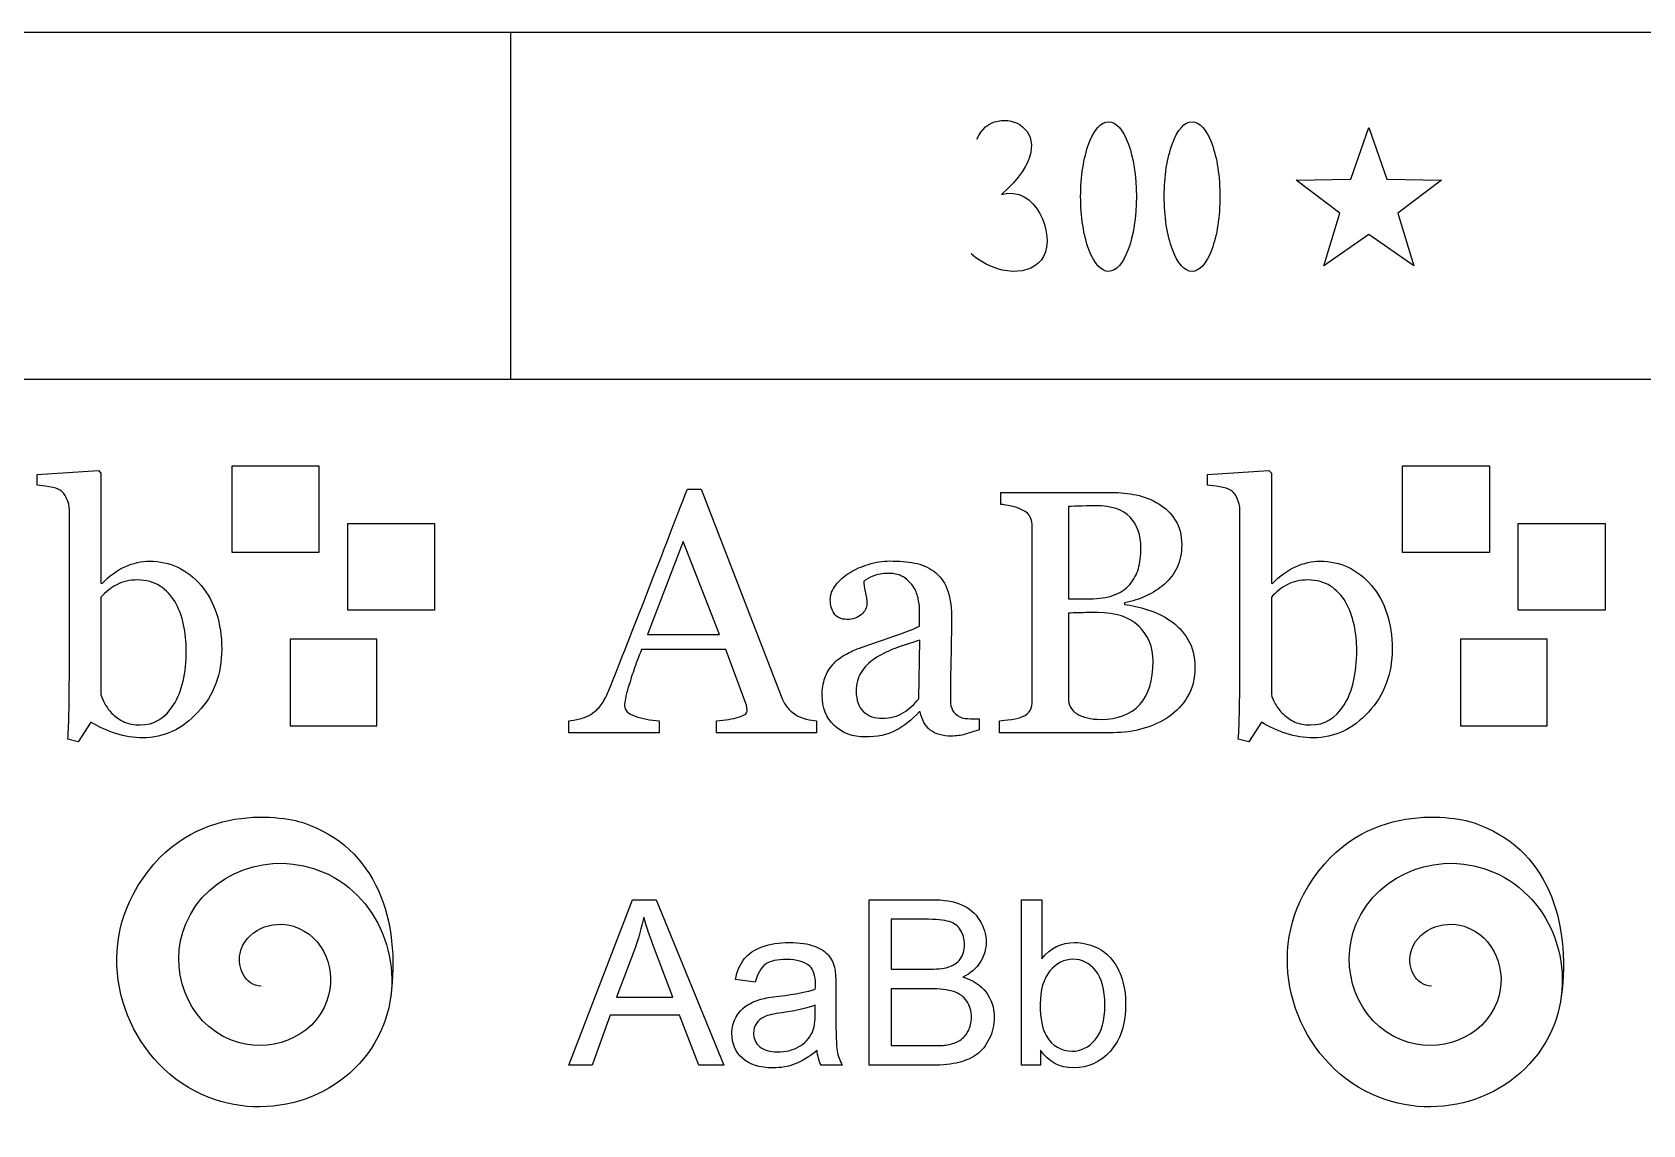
# Model space of a CAD drawing. Header units: inches. Extents: x 0 to 4, y 0 to 2.5.
# Drawn here: x 1.148 to 2.308, y 1.712 to 2.5 of the extents above; entities that cross this region are included whole.
import ezdxf

# ---------------------------------------------------------------- set-up
doc = ezdxf.new("R2010")
doc.units = ezdxf.units.IN
doc.layers.get('0').update_dxf_attribs({"linetype": 'CONTINUOUS'})

msp = doc.modelspace()

# ---------------------------------------------------------------- linework, layer by layer
at = {"color": 7}
for p, q in [((0, 2.5), (4, 2.5)), ((1.492188, 2.5), (1.492188, 2.25)), ((2.097565, 2.394116), (2.11052, 2.431385)), ((2.11052, 2.431385), (2.123474, 2.394116)), ((2.058116, 2.393312), (2.097565, 2.394116)), ((2.089558, 2.369474), (2.058116, 2.393312)), ((2.123474, 2.394116), (2.162923, 2.393312)), ((2.162923, 2.393312), (2.131481, 2.369474)), ((1.943102, 2.381546), (1.943102, 2.381546)), ((2.003288, 2.381546), (2.003288, 2.381546)), ((2.078132, 2.331708), (2.089558, 2.369474)), ((2.131481, 2.369474), (2.142907, 2.331708)), ((2.11052, 2.354245), (2.078132, 2.331708)), ((2.142907, 2.331708), (2.11052, 2.354245)), ((0.25, 2.25), (4, 2.25)), ((1.151177, 2.18122), (1.195366, 2.184028)), ((1.195366, 2.184028), (1.197076, 2.182197)), ((1.197076, 2.182197), (1.197076, 2.102851)), ((1.291667, 2.125), (1.291667, 2.1875)), ((1.291667, 2.1875), (1.354167, 2.1875)), ((1.354167, 2.1875), (1.354167, 2.125)), ((1.994418, 2.18122), (2.038607, 2.184028)), ((2.038607, 2.184028), (2.040316, 2.182197)), ((2.040316, 2.182197), (2.040316, 2.102851)), ((2.134907, 2.125), (2.134907, 2.1875)), ((2.134907, 2.1875), (2.197407, 2.1875)), ((2.197407, 2.1875), (2.197407, 2.125)), ((1.151177, 2.173408), (1.151177, 2.18122)), ((1.619662, 2.170722), (1.629427, 2.170722)), ((1.629427, 2.170722), (1.687167, 2.021308)), ((1.994418, 2.173408), (1.994418, 2.18122)), ((1.84537, 2.159614), (1.84537, 2.168281)), ((1.84537, 2.168281), (1.925326, 2.168281)), ((1.894076, 2.158149), (1.894076, 2.091621)), ((1.17437, 2.036567), (1.17437, 2.155707)), ((2.017611, 2.036567), (2.017611, 2.155707)), ((1.375, 2.083333), (1.375, 2.145833)), ((1.375, 2.145833), (1.4375, 2.145833)), ((1.4375, 2.145833), (1.4375, 2.083333)), ((1.868075, 2.018622), (1.868075, 2.143134)), ((2.21824, 2.083333), (2.21824, 2.145833)), ((2.21824, 2.145833), (2.28074, 2.145833)), ((2.28074, 2.145833), (2.28074, 2.083333)), ((1.354167, 2.125), (1.291667, 2.125)), ((1.61661, 2.133002), (1.590853, 2.065864)), ((1.642855, 2.065864), (1.61661, 2.133002)), ((2.197407, 2.125), (2.134907, 2.125)), ((1.197076, 2.102851), (1.19793, 2.102607)), ((1.938265, 2.101874), (1.938265, 2.101874)), ((2.040316, 2.102851), (2.04117, 2.102607)), ((1.197076, 2.092719), (1.197076, 2.022651)), ((1.894076, 2.091621), (1.909579, 2.091621)), ((1.934603, 2.088569), (1.934603, 2.08747)), ((2.040316, 2.092719), (2.040316, 2.022651)), ((1.4375, 2.083333), (1.375, 2.083333)), ((1.786898, 2.071967), (1.786898, 2.084052)), ((1.894076, 2.081245), (1.894076, 2.02021)), ((2.28074, 2.083333), (2.21824, 2.083333)), ((1.590853, 2.065864), (1.642855, 2.065864)), ((1.967684, 2.075751), (1.967684, 2.075751)), ((1.258599, 2.054511), (1.258599, 2.054511)), ((1.284111, 2.055366), (1.284112, 2.055366)), ((1.395833, 2.0625), (1.333333, 2.0625)), ((1.333333, 2.0625), (1.333333, 2)), ((1.395833, 2), (1.395833, 2.0625)), ((1.64725, 2.054999), (1.586581, 2.054999)), ((1.661654, 2.016181), (1.64725, 2.054999)), ((1.78641, 2.019599), (1.787142, 2.061713)), ((2.101839, 2.054511), (2.101839, 2.054511)), ((2.127352, 2.055366), (2.127352, 2.055366)), ((2.239074, 2.0625), (2.176574, 2.0625)), ((2.176574, 2.0625), (2.176574, 2)), ((2.239074, 2), (2.239074, 2.0625)), ((1.955111, 2.046577), (1.955111, 2.046577)), ((1.787386, 2.010077), (1.786654, 2.010077)), ((1.189874, 2.002631), (1.18084, 1.988593)), ((1.333333, 2), (1.395833, 2)), ((1.534213, 1.995063), (1.534213, 2.00373)), ((1.599398, 2.00373), (1.599398, 1.995063)), ((1.640536, 1.995063), (1.640536, 2.00373)), ((1.712679, 2.00373), (1.712679, 1.995063)), ((1.829745, 2.005072), (1.829745, 1.99726)), ((1.844515, 1.995063), (1.844515, 2.00373)), ((2.033114, 2.002631), (2.024081, 1.988593)), ((2.176574, 2), (2.239074, 2)), ((1.18084, 1.988593), (1.173272, 1.990302)), ((1.599398, 1.995063), (1.534213, 1.995063)), ((1.712679, 1.995063), (1.640536, 1.995063)), ((1.926547, 1.995063), (1.844515, 1.995063)), ((2.024081, 1.988593), (2.016512, 1.990302)), ((1.534213, 1.755425), (1.58003, 1.874729)), ((1.58003, 1.874729), (1.597038, 1.874729)), ((1.597038, 1.874729), (1.645866, 1.755425)), ((1.750521, 1.755425), (1.750521, 1.874729)), ((1.750521, 1.874729), (1.79528, 1.874729)), ((1.860384, 1.755425), (1.860384, 1.874729)), ((1.860384, 1.874729), (1.875032, 1.874729)), ((1.875032, 1.874729), (1.875032, 1.832167)), ((1.790153, 1.86065), (1.766309, 1.86065)), ((1.766309, 1.86065), (1.766309, 1.824599)), ((1.581739, 1.83941), (1.568636, 1.804416)), ((1.609082, 1.804416), (1.596631, 1.837457)), ((1.766309, 1.824599), (1.792106, 1.824599)), ((1.668491, 1.815239), (1.654167, 1.817193)), ((1.726595, 1.811171), (1.726595, 1.791639)), ((1.793896, 1.81052), (1.766308, 1.81052)), ((1.766308, 1.81052), (1.766309, 1.769504)), ((1.568636, 1.804416), (1.609082, 1.804416)), ((1.711784, 1.79343), (1.711784, 1.798801)), ((1.873813, 1.799289), (1.873813, 1.799289)), ((1.564079, 1.791558), (1.550977, 1.755425)), ((1.613965, 1.791558), (1.564079, 1.791558)), ((1.627881, 1.755425), (1.613965, 1.791558)), ((1.713005, 1.766086), (1.713005, 1.766086)), ((1.766309, 1.769504), (1.796012, 1.769504)), ((1.873975, 1.766249), (1.873974, 1.755425)), ((1.550977, 1.755425), (1.534213, 1.755425)), ((1.645866, 1.755425), (1.627881, 1.755425)), ((1.731234, 1.755425), (1.715934, 1.755425)), ((1.796012, 1.755425), (1.750521, 1.755425)), ((1.873974, 1.755425), (1.860384, 1.755425))]:
    msp.add_line(p, q, dxfattribs=at)
for points in [[(1.828232, 2.422799), (1.839908, 2.453188), (1.898362, 2.429708), (1.84596, 2.382946)], [(1.908819, 2.419693), (1.912585, 2.429811), (1.917693, 2.435494), (1.92302, 2.435494)], [(1.92302, 2.435494), (1.934111, 2.435494), (1.943102, 2.411341), (1.943102, 2.381546)], [(1.969006, 2.419693), (1.972772, 2.429811), (1.97788, 2.435494), (1.983206, 2.435494)], [(1.983206, 2.435494), (1.988532, 2.435494), (1.99364, 2.429811), (1.997406, 2.419693)], [(1.902937, 2.381546), (1.902937, 2.395854), (1.905053, 2.409576), (1.908819, 2.419693)], [(1.963124, 2.381546), (1.963124, 2.395854), (1.965239, 2.409576), (1.969006, 2.419693)], [(1.997406, 2.419693), (2.001172, 2.409576), (2.003288, 2.395854), (2.003288, 2.381546)], [(1.84596, 2.382946), (1.870369, 2.390503), (1.884845, 2.354141), (1.876184, 2.338438)], [(1.908819, 2.343399), (1.905053, 2.353517), (1.902937, 2.367238), (1.902937, 2.381546)], [(1.943102, 2.381546), (1.943102, 2.351752), (1.934111, 2.327598), (1.92302, 2.327598)], [(1.969006, 2.343399), (1.965239, 2.353517), (1.963124, 2.367238), (1.963124, 2.381546)], [(2.003288, 2.381546), (2.003288, 2.367238), (2.001172, 2.353517), (1.997406, 2.343399)], [(1.876184, 2.338438), (1.867773, 2.323189), (1.842372, 2.32418), (1.823969, 2.340204)], [(1.92302, 2.327598), (1.917693, 2.327598), (1.912585, 2.333282), (1.908819, 2.343399)], [(1.983206, 2.327598), (1.97788, 2.327598), (1.972772, 2.333282), (1.969006, 2.343399)], [(1.997406, 2.343399), (1.99364, 2.333282), (1.988532, 2.327598), (1.983206, 2.327598)], [(1.159844, 2.172309), (1.156263, 2.172879), (1.153374, 2.173245), (1.151177, 2.173408)], [(1.167656, 2.16999), (1.16611, 2.171048), (1.163506, 2.171821), (1.159844, 2.172309)], [(1.172417, 2.164008), (1.171197, 2.166775), (1.16961, 2.168769), (1.167656, 2.16999)], [(1.591586, 2.098334), (1.602084, 2.125434), (1.611442, 2.149563), (1.619662, 2.170722)], [(2.003085, 2.172309), (1.999504, 2.172879), (1.996615, 2.173245), (1.994418, 2.173408)], [(2.010897, 2.16999), (2.009351, 2.171048), (2.006747, 2.171821), (2.003085, 2.172309)], [(2.015658, 2.164008), (2.014437, 2.166775), (2.01285, 2.168769), (2.010897, 2.16999)], [(1.17437, 2.155707), (1.17437, 2.158474), (1.173719, 2.161241), (1.172417, 2.164008)], [(1.852938, 2.158393), (1.849927, 2.159044), (1.847404, 2.159451), (1.84537, 2.159614)], [(1.861117, 2.155585), (1.858675, 2.156806), (1.855949, 2.157742), (1.852938, 2.158393)], [(1.903964, 2.158393), (1.900057, 2.158312), (1.896761, 2.15823), (1.894076, 2.158149)], [(1.913851, 2.158637), (1.911247, 2.158637), (1.907951, 2.158556), (1.903964, 2.158393)], [(1.938509, 2.150458), (1.933301, 2.155911), (1.925082, 2.158637), (1.913851, 2.158637)], [(1.925326, 2.168281), (1.931511, 2.168281), (1.937411, 2.16767), (1.943026, 2.16645)], [(1.943026, 2.16645), (1.948723, 2.165229), (1.954134, 2.163072), (1.959261, 2.15998)], [(1.959261, 2.15998), (1.964063, 2.157132), (1.96801, 2.153266), (1.971102, 2.148383)], [(2.017611, 2.155707), (2.017611, 2.158474), (2.01696, 2.161241), (2.015658, 2.164008)], [(1.86661, 2.150458), (1.865715, 2.152574), (1.863884, 2.154283), (1.861117, 2.155585)], [(1.868075, 2.143134), (1.868075, 2.145901), (1.867587, 2.148343), (1.86661, 2.150458)], [(1.946322, 2.12812), (1.946322, 2.137641), (1.943718, 2.145087), (1.938509, 2.150458)], [(1.971102, 2.148383), (1.974195, 2.1435), (1.975741, 2.13756), (1.975741, 2.130561)], [(1.944491, 2.113349), (1.945712, 2.117499), (1.946322, 2.122423), (1.946322, 2.12812)], [(1.975741, 2.130561), (1.975741, 2.124457), (1.974642, 2.119005), (1.972445, 2.114204)], [(1.19793, 2.102607), (1.202975, 2.107978), (1.208469, 2.112006), (1.214409, 2.114692)], [(1.214409, 2.114692), (1.220431, 2.117377), (1.226332, 2.11872), (1.23211, 2.11872)], [(1.23211, 2.11872), (1.246921, 2.11872), (1.25929, 2.112861), (1.269219, 2.101142)], [(1.73685, 2.110663), (1.740512, 2.112942), (1.744947, 2.114854), (1.750155, 2.1164)], [(1.750155, 2.1164), (1.755364, 2.118028), (1.76045, 2.118842), (1.765414, 2.118842)], [(1.765414, 2.118842), (1.77225, 2.118842), (1.778191, 2.118354), (1.783237, 2.117377)], [(1.783237, 2.117377), (1.788363, 2.116482), (1.793002, 2.114488), (1.797153, 2.111396)], [(1.938265, 2.101874), (1.941276, 2.105374), (1.943352, 2.109199), (1.944491, 2.113349)], [(1.972445, 2.114204), (1.970247, 2.109484), (1.967155, 2.105414), (1.963167, 2.101997)], [(2.04117, 2.102607), (2.046216, 2.107978), (2.051709, 2.112006), (2.05765, 2.114692)], [(2.05765, 2.114692), (2.063672, 2.117377), (2.069572, 2.11872), (2.07535, 2.11872)], [(2.07535, 2.11872), (2.090161, 2.11872), (2.102531, 2.112861), (2.112459, 2.101142)], [(1.20855, 2.101752), (1.204318, 2.099555), (1.200494, 2.096544), (1.197076, 2.092719)], [(1.223565, 2.105171), (1.217868, 2.105171), (1.212863, 2.104031), (1.20855, 2.101752)], [(1.239678, 2.100776), (1.235202, 2.103706), (1.229831, 2.105171), (1.223565, 2.105171)], [(1.250542, 2.089301), (1.247776, 2.094021), (1.244154, 2.097846), (1.239678, 2.100776)], [(1.269219, 2.101142), (1.279147, 2.089423), (1.284111, 2.074165), (1.284111, 2.055366)], [(1.722568, 2.090766), (1.722568, 2.094509), (1.72387, 2.09809), (1.726474, 2.101508)], [(1.726474, 2.101508), (1.729159, 2.104926), (1.732618, 2.107978), (1.73685, 2.110663)], [(1.753329, 2.107978), (1.750155, 2.106757), (1.747917, 2.105455), (1.746615, 2.104071)], [(1.746615, 2.104071), (1.746615, 2.102444), (1.746981, 2.100043), (1.747714, 2.096869)], [(1.763827, 2.109931), (1.760084, 2.109931), (1.756584, 2.10928), (1.753329, 2.107978)], [(1.7764, 2.106513), (1.773471, 2.108791), (1.76928, 2.109931), (1.763827, 2.109931)], [(1.783358, 2.0987), (1.781731, 2.101711), (1.779412, 2.104316), (1.7764, 2.106513)], [(1.797153, 2.111396), (1.801303, 2.108384), (1.804436, 2.104275), (1.806552, 2.099066)], [(1.926669, 2.094184), (1.93147, 2.095893), (1.935336, 2.098456), (1.938265, 2.101874)], [(1.963167, 2.101997), (1.959424, 2.098741), (1.955111, 2.095974), (1.950228, 2.093696)], [(2.051791, 2.101752), (2.047559, 2.099555), (2.043734, 2.096544), (2.040316, 2.092719)], [(2.066805, 2.105171), (2.061109, 2.105171), (2.056104, 2.104031), (2.051791, 2.101752)], [(2.082919, 2.100776), (2.078443, 2.103706), (2.073072, 2.105171), (2.066805, 2.105171)], [(2.093783, 2.089301), (2.091016, 2.094021), (2.087394, 2.097846), (2.082919, 2.100776)], [(2.112459, 2.101142), (2.122388, 2.089423), (2.127352, 2.074165), (2.127352, 2.055366)], [(1.256646, 2.072944), (1.255344, 2.07921), (1.253309, 2.084663), (1.250542, 2.089301)], [(1.562777, 2.025092), (1.571485, 2.046821), (1.581088, 2.071235), (1.591586, 2.098334)], [(1.725375, 2.081), (1.723503, 2.08393), (1.722568, 2.087185), (1.722568, 2.090766)], [(1.747714, 2.096869), (1.748528, 2.093695), (1.748935, 2.090766), (1.748935, 2.08808)], [(1.786166, 2.090155), (1.785759, 2.093166), (1.784823, 2.096015), (1.783358, 2.0987)], [(1.786898, 2.084052), (1.786898, 2.08511), (1.786654, 2.087144), (1.786166, 2.090155)], [(1.806552, 2.099066), (1.808749, 2.093939), (1.809848, 2.087307), (1.809848, 2.079169)], [(1.909579, 2.091621), (1.916252, 2.091621), (1.921949, 2.092475), (1.926669, 2.094184)], [(1.950228, 2.093696), (1.945427, 2.091498), (1.940218, 2.089789), (1.934603, 2.088569)], [(2.099886, 2.072944), (2.098584, 2.07921), (2.09655, 2.084663), (2.093783, 2.089301)], [(1.734408, 2.076728), (1.730339, 2.076728), (1.727328, 2.078152), (1.725375, 2.081)], [(1.745028, 2.080268), (1.742505, 2.077908), (1.738965, 2.076728), (1.734408, 2.076728)], [(1.748935, 2.08808), (1.748935, 2.085232), (1.747633, 2.082628), (1.745028, 2.080268)], [(1.809848, 2.079169), (1.809848, 2.067532), (1.809726, 2.057196), (1.809481, 2.048163)], [(1.902132, 2.081489), (1.898552, 2.081407), (1.895866, 2.081326), (1.894076, 2.081245)], [(1.915316, 2.081733), (1.910108, 2.081733), (1.905713, 2.081652), (1.902132, 2.081489)], [(1.944735, 2.071845), (1.937899, 2.078437), (1.928093, 2.081733), (1.915316, 2.081733)], [(1.934603, 2.08747), (1.939567, 2.0869), (1.945101, 2.085639), (1.951205, 2.083686)], [(1.951205, 2.083686), (1.957389, 2.081814), (1.962883, 2.079169), (1.967684, 2.075751)], [(1.258599, 2.054511), (1.258599, 2.060533), (1.257948, 2.066678), (1.256646, 2.072944)], [(1.764193, 2.063178), (1.775424, 2.066921), (1.782992, 2.069851), (1.786898, 2.071967)], [(1.955111, 2.046577), (1.955111, 2.056831), (1.951652, 2.065253), (1.944735, 2.071845)], [(1.967684, 2.075751), (1.97273, 2.072333), (1.976921, 2.067858), (1.980257, 2.062324)], [(2.101839, 2.054511), (2.101839, 2.060533), (2.101188, 2.066678), (2.099886, 2.072944)], [(1.249444, 2.015082), (1.255547, 2.024685), (1.258599, 2.037828), (1.258599, 2.054511)], [(1.284112, 2.055366), (1.284112, 2.037299), (1.278415, 2.022122), (1.267022, 2.009833)], [(1.586581, 2.054999), (1.584302, 2.049303), (1.58243, 2.044339), (1.580965, 2.040107)], [(1.732577, 2.050849), (1.735914, 2.052802), (1.739047, 2.054348), (1.741976, 2.055487)], [(1.741976, 2.055487), (1.745638, 2.056871), (1.753044, 2.059434), (1.764193, 2.063178)], [(1.768954, 2.055732), (1.763745, 2.053779), (1.758903, 2.051337), (1.754427, 2.048408)], [(1.787142, 2.061713), (1.780225, 2.059679), (1.774162, 2.057685), (1.768954, 2.055732)], [(1.980257, 2.062324), (1.983594, 2.05679), (1.985262, 2.050076), (1.985262, 2.042182)], [(2.092684, 2.015082), (2.098787, 2.024685), (2.101839, 2.037828), (2.101839, 2.054511)], [(2.127352, 2.055366), (2.127352, 2.037299), (2.121656, 2.022122), (2.110262, 2.009833)], [(1.718661, 2.034491), (1.719963, 2.038153), (1.721916, 2.041449), (1.72452, 2.044379)], [(1.72452, 2.044379), (1.726555, 2.04682), (1.72924, 2.048977), (1.732577, 2.050849)], [(1.754427, 2.048408), (1.750358, 2.045641), (1.747144, 2.042345), (1.744784, 2.03852)], [(1.809481, 2.048163), (1.809237, 2.039211), (1.809115, 2.029405), (1.809115, 2.018744)], [(1.945467, 2.015327), (1.951896, 2.022407), (1.955111, 2.032823), (1.955111, 2.046577)], [(1.985262, 2.042182), (1.985262, 2.034125), (1.983513, 2.027127), (1.980013, 2.021186)], [(1.174126, 2.012031), (1.174289, 2.020495), (1.17437, 2.028673), (1.17437, 2.036567)], [(1.580965, 2.040107), (1.579582, 2.035875), (1.578321, 2.031969), (1.577181, 2.028388)], [(1.716708, 2.02204), (1.716708, 2.026679), (1.717359, 2.030829), (1.718661, 2.034491)], [(1.744784, 2.03852), (1.742424, 2.034776), (1.741244, 2.030301), (1.741244, 2.025092)], [(2.017367, 2.012031), (2.017529, 2.020495), (2.017611, 2.028673), (2.017611, 2.036567)], [(1.197076, 2.022651), (1.197564, 2.020698), (1.1985, 2.018419), (1.199883, 2.015815)], [(1.557528, 2.015082), (1.559318, 2.017524), (1.561068, 2.02086), (1.562777, 2.025092)], [(1.574984, 2.019843), (1.574577, 2.017646), (1.574374, 2.015855), (1.574374, 2.014472)], [(1.577181, 2.028388), (1.576123, 2.024889), (1.575391, 2.02204), (1.574984, 2.019843)], [(1.687167, 2.021308), (1.688387, 2.018134), (1.689771, 2.015571), (1.691317, 2.013618)], [(1.725375, 2.000312), (1.719597, 2.005846), (1.716708, 2.013088), (1.716708, 2.02204)], [(1.741244, 2.025092), (1.741244, 2.018338), (1.742993, 2.013373), (1.746493, 2.0102)], [(1.775301, 2.009589), (1.779696, 2.012438), (1.783399, 2.015774), (1.78641, 2.019599)], [(1.894076, 2.02021), (1.894076, 2.015083), (1.896151, 2.011217), (1.900301, 2.008613)], [(1.980013, 2.021186), (1.976514, 2.015245), (1.971957, 2.010362), (1.966341, 2.006538)], [(2.040316, 2.022651), (2.040804, 2.020698), (2.04174, 2.018419), (2.043123, 2.015815)], [(1.173272, 1.990302), (1.173679, 1.996325), (1.173964, 2.003567), (1.174126, 2.012031)], [(1.199883, 2.015815), (1.201348, 2.013211), (1.203301, 2.010729), (1.205743, 2.008369)], [(1.205743, 2.008369), (1.208184, 2.00609), (1.210951, 2.004218), (1.214043, 2.002753)], [(1.225396, 2.000678), (1.235324, 2.000678), (1.24334, 2.00548), (1.249444, 2.015082)], [(1.267022, 2.009833), (1.255629, 1.997545), (1.242404, 1.991401), (1.227349, 1.991401)], [(1.542147, 2.005073), (1.545321, 2.005887), (1.547925, 2.006945), (1.54996, 2.008246)], [(1.54996, 2.008246), (1.553215, 2.010444), (1.555738, 2.012722), (1.557528, 2.015082)], [(1.574374, 2.014472), (1.574374, 2.011217), (1.576937, 2.008694), (1.582064, 2.006904)], [(1.656283, 2.006171), (1.660515, 2.007392), (1.662631, 2.008898), (1.662631, 2.010688)], [(1.662386, 2.013373), (1.662224, 2.014431), (1.66198, 2.015367), (1.661654, 2.016181)], [(1.662631, 2.010688), (1.662631, 2.01142), (1.662549, 2.012316), (1.662386, 2.013373)], [(1.691317, 2.013618), (1.692863, 2.011665), (1.69502, 2.009752), (1.697787, 2.00788)], [(1.697787, 2.00788), (1.699658, 2.006741), (1.7021, 2.005764), (1.705111, 2.004951)], [(1.746493, 2.0102), (1.750073, 2.007026), (1.75459, 2.005439), (1.760042, 2.005439)], [(1.760042, 2.005439), (1.76582, 2.005439), (1.770907, 2.006822), (1.775301, 2.009589)], [(1.786654, 2.010077), (1.781364, 2.004218), (1.775668, 1.999742), (1.769564, 1.99665)], [(1.794589, 1.997016), (1.790845, 2.000027), (1.788444, 2.004381), (1.787386, 2.010077)], [(1.809115, 2.018744), (1.809115, 2.01557), (1.809644, 2.013048), (1.810702, 2.011176)], [(1.810702, 2.011176), (1.811842, 2.009304), (1.813551, 2.007717), (1.815829, 2.006415)], [(1.861117, 2.006659), (1.86364, 2.007799), (1.86543, 2.009304), (1.866488, 2.011176)], [(1.866488, 2.011176), (1.867546, 2.013129), (1.868075, 2.015611), (1.868075, 2.018622)], [(1.900301, 2.008613), (1.904452, 2.006009), (1.91023, 2.004707), (1.917635, 2.004707)], [(1.917635, 2.004707), (1.929761, 2.004707), (1.939038, 2.008247), (1.945467, 2.015327)], [(2.016512, 1.990302), (2.016919, 1.996325), (2.017204, 2.003567), (2.017367, 2.012031)], [(2.043123, 2.015815), (2.044588, 2.013211), (2.046541, 2.010729), (2.048983, 2.008369)], [(2.048983, 2.008369), (2.051424, 2.00609), (2.054191, 2.004218), (2.057284, 2.002753)], [(2.068636, 2.000678), (2.078565, 2.000678), (2.08658, 2.00548), (2.092684, 2.015082)], [(2.110262, 2.009833), (2.098869, 1.997545), (2.085645, 1.991401), (2.070589, 1.991401)], [(1.207818, 1.994453), (1.20147, 1.996487), (1.195489, 1.999213), (1.189874, 2.002631)], [(1.214043, 2.002753), (1.217136, 2.00137), (1.22092, 2.000678), (1.225396, 2.000678)], [(1.534213, 2.00373), (1.536329, 2.003893), (1.538973, 2.00434), (1.542147, 2.005073)], [(1.582064, 2.006904), (1.587191, 2.005113), (1.592969, 2.004055), (1.599398, 2.00373)], [(1.640536, 2.00373), (1.646883, 2.004137), (1.652132, 2.004951), (1.656283, 2.006171)], [(1.705111, 2.004951), (1.708122, 2.004218), (1.710645, 2.003811), (1.712679, 2.00373)], [(1.747714, 1.992011), (1.73868, 1.992011), (1.731234, 1.994778), (1.725375, 2.000312)], [(1.769564, 1.99665), (1.763542, 1.993557), (1.756259, 1.992011), (1.747714, 1.992011)], [(1.809847, 1.992621), (1.8035, 1.992621), (1.798413, 1.994086), (1.794589, 1.997016)], [(1.815829, 2.006415), (1.81705, 2.005682), (1.818962, 2.005276), (1.821567, 2.005194)], [(1.829745, 1.99726), (1.82592, 1.995877), (1.822543, 1.994778), (1.819613, 1.993964)], [(1.821567, 2.005194), (1.824252, 2.005113), (1.826978, 2.005072), (1.829745, 2.005072)], [(1.844515, 2.00373), (1.846468, 2.003893), (1.849317, 2.004218), (1.85306, 2.004706)], [(1.85306, 2.004706), (1.856804, 2.005276), (1.859489, 2.005927), (1.861117, 2.006659)], [(1.947787, 1.997993), (1.940951, 1.99604), (1.933871, 1.995063), (1.926547, 1.995063)], [(1.966341, 2.006538), (1.960889, 2.002794), (1.954704, 1.999946), (1.947787, 1.997993)], [(2.051058, 1.994453), (2.044711, 1.996487), (2.038729, 1.999213), (2.033114, 2.002631)], [(2.057284, 2.002753), (2.060376, 2.00137), (2.06416, 2.000678), (2.068636, 2.000678)], [(1.227349, 1.991401), (1.220757, 1.991401), (1.214247, 1.992418), (1.207818, 1.994453)], [(1.819613, 1.993964), (1.816765, 1.993069), (1.813509, 1.992621), (1.809847, 1.992621)], [(2.070589, 1.991401), (2.063998, 1.991401), (2.057487, 1.992418), (2.051058, 1.994453)], [(1.220279, 1.87852), (1.25655, 1.946314), (1.326783, 1.93564), (1.343208, 1.930054)], [(2.063519, 1.87852), (2.09979, 1.946314), (2.170023, 1.93564), (2.186449, 1.930054)], [(1.343208, 1.930054), (1.395828, 1.91216), (1.413133, 1.859531), (1.405903, 1.80478)], [(2.186449, 1.930054), (2.239068, 1.91216), (2.256373, 1.859531), (2.249143, 1.80478)], [(1.258263, 1.857231), (1.27419, 1.895312), (1.320221, 1.910722), (1.357207, 1.894635)], [(2.101503, 1.857231), (2.11743, 1.895312), (2.163461, 1.910722), (2.200447, 1.894635)], [(1.357207, 1.894635), (1.400595, 1.875763), (1.418019, 1.822921), (1.399066, 1.780591)], [(2.200447, 1.894635), (2.243835, 1.875763), (2.26126, 1.822921), (2.242307, 1.780591)], [(1.269922, 1.734276), (1.215907, 1.759007), (1.192691, 1.826956), (1.220279, 1.87852)], [(1.79528, 1.874729), (1.804394, 1.874729), (1.811692, 1.873508), (1.817171, 1.871066)], [(1.817171, 1.871066), (1.822705, 1.868679), (1.827018, 1.864963), (1.830111, 1.859917)], [(2.113162, 1.734276), (2.059147, 1.759007), (2.035931, 1.826956), (2.063519, 1.87852)], [(1.291211, 1.773388), (1.258433, 1.786353), (1.245031, 1.825595), (1.258263, 1.857231)], [(1.297375, 1.835943), (1.301108, 1.852891), (1.320416, 1.860354), (1.335918, 1.855523)], [(1.588168, 1.862196), (1.586648, 1.854546), (1.584505, 1.846951), (1.581739, 1.83941)], [(1.596631, 1.837457), (1.592833, 1.847493), (1.590012, 1.85574), (1.588168, 1.862196)], [(1.808301, 1.858941), (1.804774, 1.86008), (1.798725, 1.86065), (1.790153, 1.86065)], [(1.816439, 1.852756), (1.81454, 1.855794), (1.811827, 1.857856), (1.808301, 1.858941)], [(1.830111, 1.859917), (1.833257, 1.854926), (1.834831, 1.849691), (1.834831, 1.844211)], [(2.134451, 1.773388), (2.101673, 1.786353), (2.088271, 1.825595), (2.101503, 1.857231)], [(2.140615, 1.835943), (2.144348, 1.852891), (2.163656, 1.860354), (2.179158, 1.855523)], [(1.335918, 1.855523), (1.358125, 1.848603), (1.367539, 1.822786), (1.359954, 1.80188)], [(1.819287, 1.842339), (1.819287, 1.8463), (1.818338, 1.849772), (1.816439, 1.852756)], [(2.179158, 1.855523), (2.201365, 1.848603), (2.210779, 1.822786), (2.203195, 1.80188)], [(1.3125, 1.8125), (1.300824, 1.812626), (1.29517, 1.825931), (1.297375, 1.835943)], [(1.660596, 1.832004), (1.66358, 1.835802), (1.667893, 1.838704), (1.673535, 1.840712)], [(1.673535, 1.840712), (1.679178, 1.842773), (1.685715, 1.843804), (1.693148, 1.843804)], [(1.693148, 1.843804), (1.700526, 1.843804), (1.706521, 1.842936), (1.711133, 1.8412)], [(1.711133, 1.8412), (1.715745, 1.839464), (1.719135, 1.837267), (1.721306, 1.834608)], [(1.721306, 1.834608), (1.723476, 1.832004), (1.724995, 1.828695), (1.725863, 1.82468)], [(1.816195, 1.831923), (1.818256, 1.83469), (1.819287, 1.838162), (1.819287, 1.842339)], [(1.834831, 1.844211), (1.834831, 1.839111), (1.833447, 1.83431), (1.83068, 1.829807)], [(1.875032, 1.832167), (1.881217, 1.839925), (1.889111, 1.843804), (1.898714, 1.843804)], [(1.898714, 1.843804), (1.904031, 1.843804), (1.909049, 1.842719), (1.913769, 1.840549)], [(1.913769, 1.840549), (1.918544, 1.838433), (1.92245, 1.835422), (1.925488, 1.831516)], [(2.15574, 1.8125), (2.144064, 1.812626), (2.13841, 1.825931), (2.140615, 1.835943)], [(1.654167, 1.817193), (1.655469, 1.823324), (1.657612, 1.828261), (1.660596, 1.832004)], [(1.675734, 1.828016), (1.672479, 1.825629), (1.670065, 1.82137), (1.668491, 1.815239)], [(1.691034, 1.831678), (1.684143, 1.831678), (1.679044, 1.830458), (1.675734, 1.828016)], [(1.707716, 1.826714), (1.703973, 1.830024), (1.698412, 1.831678), (1.691034, 1.831678)], [(1.711867, 1.8141), (1.711867, 1.820068), (1.710483, 1.824273), (1.707716, 1.826714)], [(1.725863, 1.82468), (1.726351, 1.822184), (1.726595, 1.817681), (1.726595, 1.811171)], [(1.792106, 1.824599), (1.799105, 1.824599), (1.804123, 1.82506), (1.807161, 1.825982)], [(1.807161, 1.825982), (1.811176, 1.827175), (1.814187, 1.829156), (1.816195, 1.831923)], [(1.83068, 1.829807), (1.827913, 1.825304), (1.823736, 1.821669), (1.818148, 1.818902)], [(1.880812, 1.823378), (1.876146, 1.817844), (1.873813, 1.809814), (1.873813, 1.799289)], [(1.897413, 1.83176), (1.891011, 1.83176), (1.885478, 1.828966), (1.880812, 1.823378)], [(1.913608, 1.823703), (1.909159, 1.829074), (1.903761, 1.83176), (1.897413, 1.83176)], [(1.920363, 1.79872), (1.920363, 1.810004), (1.918111, 1.818332), (1.913608, 1.823703)], [(1.925488, 1.831516), (1.928581, 1.827664), (1.930995, 1.822998), (1.932731, 1.817519)], [(1.685661, 1.80523), (1.697488, 1.80664), (1.706196, 1.808322), (1.711784, 1.810275)], [(1.711784, 1.810275), (1.711839, 1.812283), (1.711867, 1.813558), (1.711867, 1.8141)], [(1.811311, 1.808485), (1.807297, 1.809842), (1.801492, 1.81052), (1.793896, 1.81052)], [(1.818148, 1.818902), (1.825363, 1.816786), (1.830897, 1.813178), (1.834749, 1.808078)], [(1.932731, 1.817519), (1.934467, 1.812039), (1.935335, 1.80618), (1.935335, 1.79994)], [(1.359954, 1.80188), (1.349983, 1.774395), (1.31749, 1.762994), (1.291211, 1.773388)], [(1.662061, 1.798231), (1.665208, 1.800347), (1.668734, 1.801947), (1.67264, 1.803033)], [(1.67264, 1.803033), (1.675516, 1.803792), (1.679856, 1.804525), (1.685661, 1.80523)], [(1.711784, 1.798801), (1.706467, 1.796631), (1.698492, 1.794786), (1.687858, 1.793267)], [(1.820833, 1.801568), (1.818554, 1.804877), (1.81538, 1.807183), (1.811311, 1.808485)], [(1.824251, 1.790012), (1.824251, 1.794461), (1.823112, 1.798313), (1.820833, 1.801568)], [(1.834749, 1.808078), (1.838656, 1.802978), (1.840609, 1.796956), (1.840609, 1.790012)], [(1.873813, 1.799289), (1.873813, 1.788927), (1.875224, 1.78144), (1.878045, 1.776828)], [(1.913364, 1.773817), (1.91803, 1.779405), (1.920363, 1.787706), (1.920363, 1.79872)], [(1.935335, 1.79994), (1.935335, 1.785129), (1.931673, 1.773682), (1.924349, 1.765598)], [(2.203195, 1.80188), (2.193223, 1.774395), (2.16073, 1.762994), (2.134451, 1.773388)], [(1.651644, 1.778212), (1.651644, 1.782443), (1.652594, 1.786295), (1.654493, 1.789768)], [(1.654493, 1.789768), (1.656446, 1.793294), (1.658968, 1.796115), (1.662061, 1.798231)], [(1.675081, 1.790338), (1.672586, 1.789253), (1.67066, 1.787652), (1.669303, 1.785536)], [(1.687858, 1.793267), (1.681836, 1.792399), (1.677577, 1.791423), (1.675081, 1.790338)], [(1.709424, 1.778782), (1.710997, 1.782091), (1.711784, 1.786974), (1.711784, 1.79343)], [(1.726595, 1.791639), (1.726595, 1.778022), (1.726894, 1.769396), (1.72749, 1.765761)], [(1.821891, 1.779921), (1.823464, 1.78285), (1.824251, 1.786214), (1.824251, 1.790012)], [(1.840609, 1.790012), (1.840609, 1.784424), (1.839415, 1.779215), (1.837028, 1.774387)], [(1.399066, 1.780591), (1.377261, 1.731891), (1.317592, 1.71245), (1.269922, 1.734276)], [(1.659294, 1.760389), (1.654194, 1.765055), (1.651644, 1.770996), (1.651644, 1.778212)], [(1.669303, 1.785536), (1.667947, 1.783475), (1.667269, 1.781169), (1.667269, 1.778619)], [(1.667269, 1.778619), (1.667269, 1.774713), (1.668734, 1.771457), (1.671663, 1.768853)], [(1.69974, 1.768609), (1.704134, 1.771105), (1.707362, 1.774496), (1.709424, 1.778782)], [(1.815869, 1.773329), (1.818311, 1.774848), (1.820318, 1.777045), (1.821891, 1.779921)], [(1.878045, 1.776828), (1.882656, 1.769287), (1.888896, 1.765517), (1.896762, 1.765517)], [(2.242307, 1.780591), (2.220501, 1.731891), (2.160832, 1.71245), (2.113162, 1.734276)], [(1.671663, 1.768853), (1.674647, 1.766249), (1.678988, 1.764947), (1.684684, 1.764947)], [(1.684684, 1.764947), (1.690327, 1.764947), (1.695345, 1.766168), (1.69974, 1.768609)], [(1.713005, 1.766086), (1.707579, 1.761475), (1.702344, 1.758219), (1.697298, 1.756321)], [(1.715934, 1.755425), (1.714415, 1.758464), (1.713439, 1.762017), (1.713005, 1.766086)], [(1.72749, 1.765761), (1.728142, 1.76218), (1.729389, 1.758735), (1.731234, 1.755425)], [(1.796012, 1.769504), (1.801112, 1.769504), (1.804693, 1.769694), (1.806755, 1.770074)], [(1.806755, 1.770074), (1.810389, 1.770725), (1.813428, 1.77181), (1.815869, 1.773329)], [(1.837028, 1.774387), (1.834695, 1.769613), (1.831793, 1.765923), (1.82832, 1.763319)], [(1.897982, 1.753472), (1.887782, 1.753472), (1.87978, 1.757731), (1.873975, 1.766249)], [(1.896762, 1.765517), (1.903164, 1.765517), (1.908698, 1.768283), (1.913364, 1.773817)], [(1.924349, 1.765598), (1.917025, 1.757514), (1.908236, 1.753472), (1.897982, 1.753472)], [(1.681185, 1.753472), (1.671691, 1.753472), (1.664394, 1.755778), (1.659294, 1.760389)], [(1.697298, 1.756321), (1.692307, 1.754422), (1.686936, 1.753472), (1.681185, 1.753472)], [(1.815218, 1.757378), (1.81001, 1.756076), (1.803608, 1.755425), (1.796012, 1.755425)], [(1.82832, 1.763319), (1.824848, 1.760715), (1.820481, 1.758735), (1.815218, 1.757378)]]:
    msp.add_open_spline(points, degree=3, dxfattribs=at)

doc.saveas('drawing.dxf')
